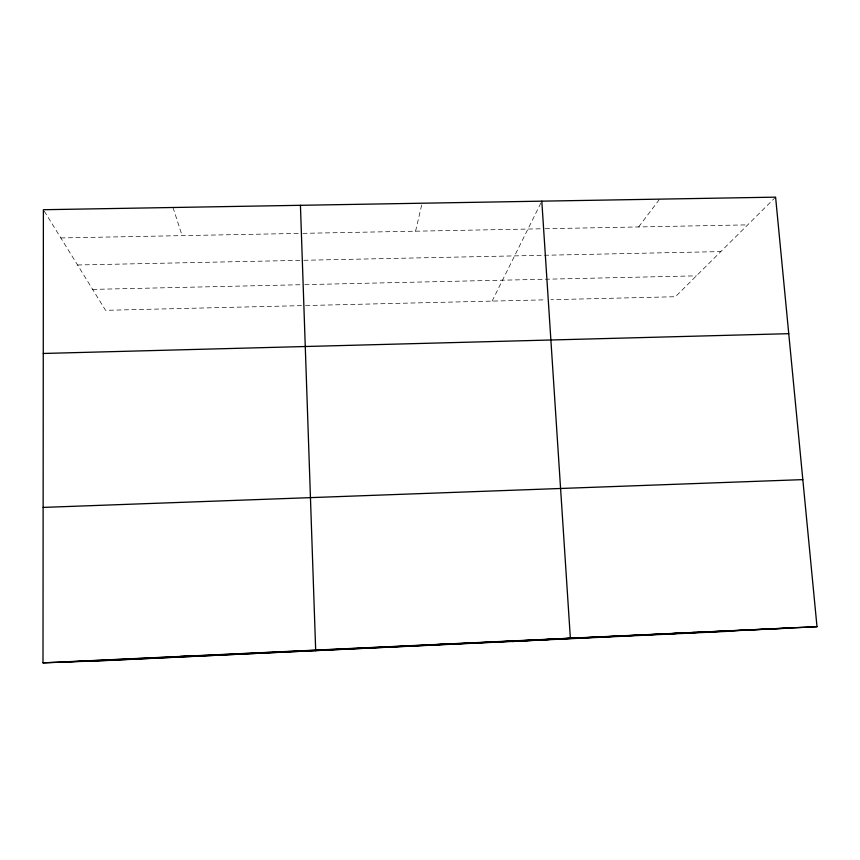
<?xml version="1.0" encoding="UTF-8"?>
<svg xmlns="http://www.w3.org/2000/svg" width="860" height="860" viewBox="0 0 860 860"><rect width="100%" height="100%" fill="white"/><g stroke="black" fill="none" stroke-linecap="round" stroke-linejoin="round"><path stroke-width="0.64" stroke-dasharray="4.3 3.22" d="M415.573 231.189L422.099 203.218M492.113 301.097L541.811 201.165M638.636 226.943L659.631 199.144M775.591 197.144L675.401 296.732L550.916 299.699M301.537 305.644L105.565 310.31L44.086 210.85M305.536 305.547L545.573 299.828M92.633 289.39L300.731 284.724M304.752 284.628L696.417 275.845M77.55 264.988L301.172 260.333M303.838 260.279L720.82 251.593M60.834 237.94L300.151 233.393M302.827 233.339L543.95 228.749M545.283 228.728L747.695 224.869M173 207.496L182.116 235.64"/><path stroke-width="1.29" d="M43 662.856L43.387 209.722L775.591 197.144L817 626.693L108.123 660.448L43 662.856L817 626.693M435.568 644.688L443.889 644.118M511.85 641.571L570.363 638.217L541.811 201.165M670.327 633.723L694.719 632.401M61.447 662.168L784.965 628.359M94.718 660.942L726.635 631.401M43.129 507.411L802.821 479.622M43.258 353.471L788.749 333.68M180.331 656.438L189.469 656.191M315.695 650.74L300.43 205.303"/></g></svg>
